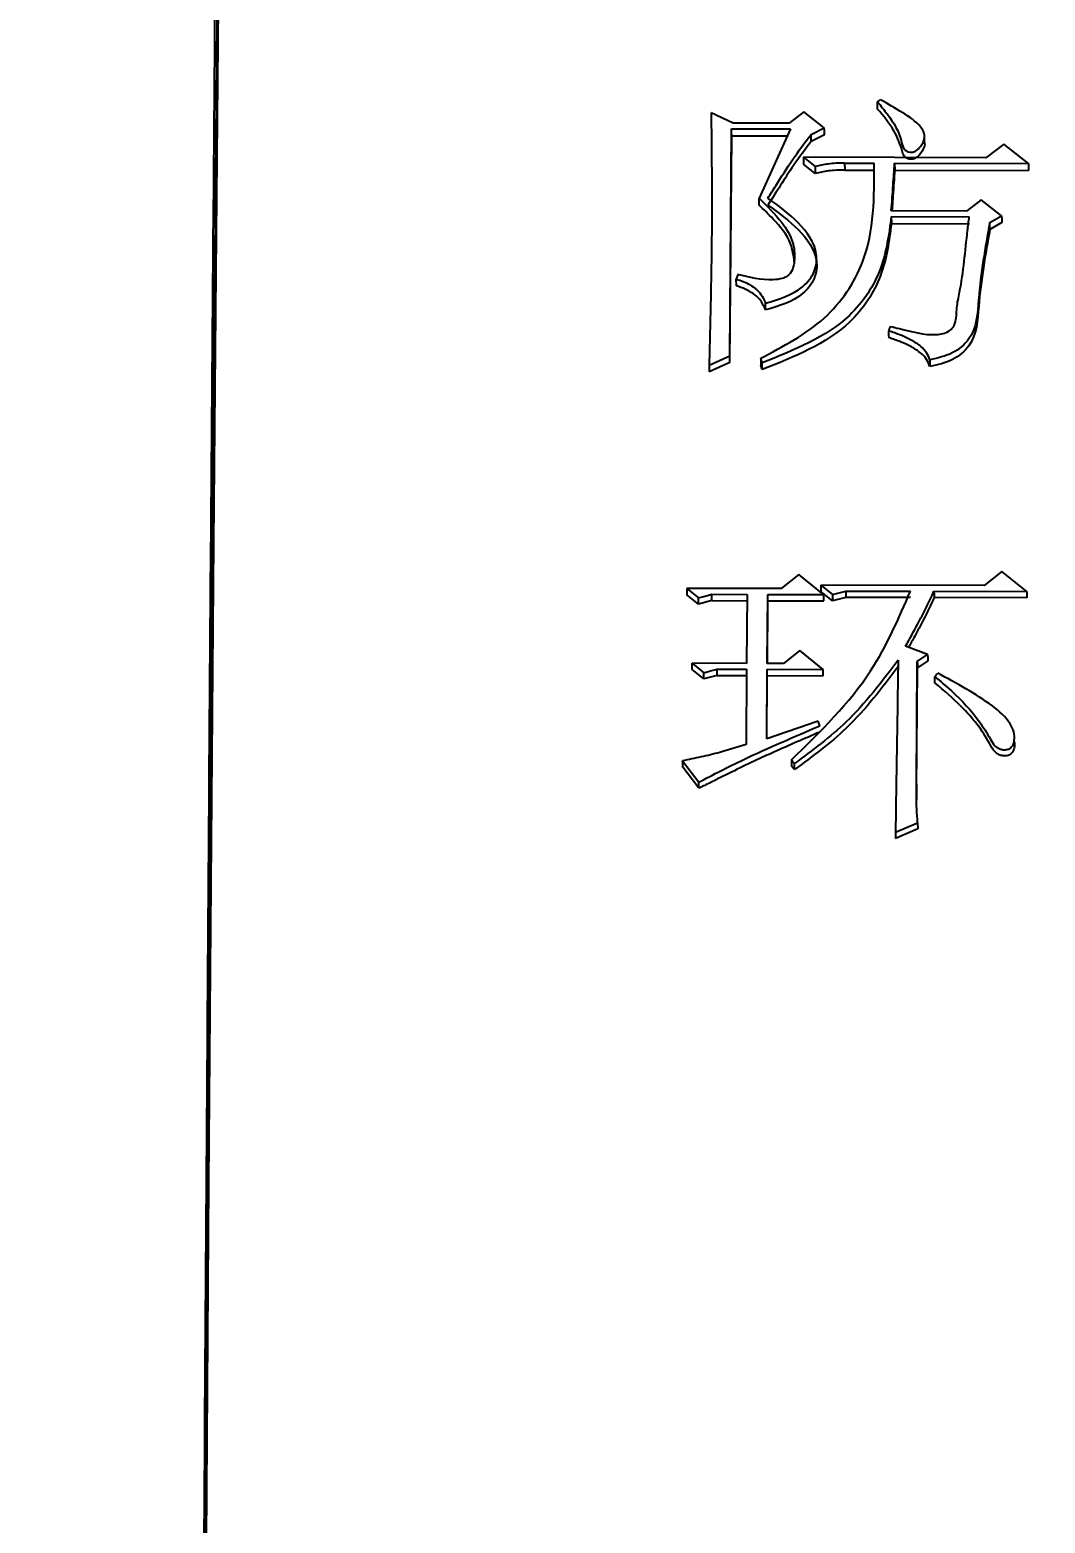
# Model space of a CAD drawing. Header units: millimetres. Extents: x 2312 to 3992, y 755 to 1943.
# Drawn here: x 2734.06 to 2740.78, y 1701.91 to 1711.8 of the extents above; entities that cross this region are included whole.
import ezdxf

# ---------------------------------------------------------------- set-up
doc = ezdxf.new("R2010")
doc.units = ezdxf.units.MM
doc.layers.add('标注', color=3, linetype='Continuous', lineweight=13)
doc.styles.add('SLDTEXTSTYLE1', font='txt.shx', dxfattribs={"width": 0.7, "bigfont": 'gbcbig.shx'})
doc.dimstyles.new('SLDDIMSTYLE12$0', dxfattribs={"dimtxt": 12, "dimasz": 10, "dimexe": 0, "dimexo": 0.0625, "dimgap": 0.875, "dimtad": 1, "dimdec": 1, "dimlfac": 1.8, "dimrnd": 1e-09, "dimzin": 12, "dimdsep": 46, "dimtxsty": 'SLDTEXTSTYLE1', "dimcen": 0.09, "dimdle": 8.16, "dimclrd": 3, "dimclre": 3, "dimadec": 0, "dimazin": 3, "dimtfac": 1, "dimtdec": 1, "dimtofl": 0, "dimtmove": 0, "dimatfit": 3, "dimfxl": 0, "dimfrac": 2, "dimtolj": 1, "dimlwd": 5, "dimlwe": 5, "dimarcsym": 0})

# ---------------------------------------------------------------- blocks, each defined once
blk = doc.blocks.new('*D45')
at = {"layer": 'Defpoints', "color": 0, "transparency": 16777216}
for p in [(2923.8087, 1855.6408), (2923.8087, 1839.6737), (2684.6011, 1694.1345)]:
    blk.add_point(p, dxfattribs=at)
at = {"layer": '标注', "color": 3, "lineweight": 5, "transparency": 16777216}
blk.add_line((2684.6011, 1694.197), (2684.6011, 1855.6408), dxfattribs=at)
at = {"layer": '标注', "color": 3, "linetype": 'Continuous', "lineweight": 5, "transparency": 16777216}
for p, q in [((2694.6011, 1855.6408), (2913.8087, 1855.6408)), ((2923.8087, 1839.7362), (2923.8087, 1855.6408))]:
    blk.add_line(p, q, dxfattribs=at)
at = {"layer": '标注', "color": 3, "transparency": 16777216}
for points in [[(2694.6011, 1857.3075), (2694.6011, 1853.9742), (2684.6011, 1855.6408)], [(2913.8087, 1857.3075), (2913.8087, 1853.9742), (2923.8087, 1855.6408)]]:
    blk.add_solid(points, dxfattribs=at)
at = {"layer": '标注', "color": 0, "transparency": 16777216, "insert": (2804.2049, 1867.9444), "char_height": 10, "attachment_point": 5, "style": 'SLDTEXTSTYLE1'}
blk.add_mtext('\\A1;{\\H2.28571x;290}', dxfattribs=at)

msp = doc.modelspace()

# ---------------------------------------------------------------- linework, layer by layer
at = {"color": 7, "linetype": 'Continuous', "lineweight": 25}
for p, q in [((2739.6727, 1711.3195), (2739.6923, 1711.3344)), ((2738.7175, 1711.1793), (2738.572, 1711.247)), ((2739.0874, 1711.1785), (2738.7175, 1711.1793)), ((2739.1854, 1711.2532), (2739.0874, 1711.1785)), ((2739.3208, 1711.148), (2739.1854, 1711.2532)), ((2738.6955, 1709.6384), (2738.7074, 1711.1419)), ((2738.6962, 1709.594), (2738.7081, 1711.0954)), ((2738.7074, 1711.1419), (2739.0969, 1711.141)), ((2738.7081, 1711.0954), (2739.0757, 1711.0946)), ((2739.0969, 1711.141), (2738.8887, 1710.6831)), ((2739.2328, 1711.1032), (2739.3208, 1711.148)), ((2739.3215, 1711.1015), (2739.2335, 1711.0568)), ((2739.9835, 1711.0998), (2739.9834, 1711.1046)), ((2739.9841, 1711.0578), (2739.9836, 1711.0876)), ((2740.5076, 1711.0405), (2740.3901, 1710.9507)), ((2740.6721, 1710.9125), (2740.5076, 1711.0405)), ((2739.1829, 1710.9533), (2739.2603, 1710.893)), ((2740.3901, 1710.9507), (2739.1829, 1710.9533)), ((2739.261, 1710.8468), (2739.1836, 1710.907)), ((2739.2603, 1710.893), (2739.261, 1710.8468)), ((2739.4552, 1710.9151), (2739.6499, 1710.9147)), ((2739.4552, 1710.9151), (2739.4559, 1710.8689)), ((2739.7862, 1710.9144), (2740.6721, 1710.9125)), ((2739.7862, 1710.9144), (2739.7869, 1710.8682)), ((2739.4559, 1710.8689), (2739.6506, 1710.8685)), ((2739.7869, 1710.8682), (2740.6728, 1710.8663)), ((2738.8894, 1710.6373), (2738.8887, 1710.6831)), ((2740.2607, 1710.5973), (2739.7642, 1710.5984)), ((2740.3586, 1710.6724), (2740.2607, 1710.5973)), ((2740.4941, 1710.5666), (2740.3586, 1710.6724)), ((2739.7639, 1710.5607), (2740.2798, 1710.5595)), ((2739.7639, 1710.5607), (2739.7646, 1710.515)), ((2739.7646, 1710.515), (2740.2805, 1710.5138)), ((2740.4159, 1710.5215), (2740.4941, 1710.5666)), ((2740.4165, 1710.4759), (2740.4159, 1710.5215)), ((2740.4948, 1710.5209), (2740.4165, 1710.4759)), ((2739.2708, 1710.2402), (2739.2701, 1710.2856)), ((2738.7484, 1710.1774), (2738.7384, 1710.1472)), ((2738.7391, 1710.102), (2738.7384, 1710.1472)), ((2738.9325, 1709.9426), (2738.9319, 1709.9875)), ((2738.5587, 1709.5778), (2738.6955, 1709.6384)), ((2738.6962, 1709.594), (2738.5594, 1709.5335)), ((2738.91, 1709.5479), (2738.9005, 1709.5784)), ((2738.91, 1709.5479), (2738.9093, 1709.5923)), ((2739.1518, 1708.1912), (2739.0343, 1708.0988)), ((2739.3163, 1708.0595), (2739.1518, 1708.1912)), ((2739.2973, 1708.1214), (2739.3747, 1708.0594)), ((2740.3779, 1708.1191), (2739.2973, 1708.1214)), ((2740.4954, 1708.2115), (2740.3779, 1708.1191)), ((2740.6599, 1708.0798), (2740.4954, 1708.2115)), ((2738.4112, 1708.1001), (2738.4886, 1708.0381)), ((2739.0343, 1708.0988), (2738.4112, 1708.1001)), ((2738.4893, 1707.9959), (2738.4119, 1708.0579)), ((2738.4893, 1707.9959), (2738.4886, 1708.0381)), ((2738.5771, 1708.0189), (2738.4893, 1707.9959)), ((2738.5764, 1708.0611), (2738.8101, 1708.0606)), ((2738.5771, 1708.0189), (2738.8108, 1708.0184)), ((2738.8101, 1708.0606), (2738.8067, 1707.6035)), ((2738.943, 1707.6032), (2738.9464, 1708.0603)), ((2738.944, 1707.6032), (2738.9471, 1708.0181)), ((2738.9464, 1708.0603), (2739.3163, 1708.0595)), ((2738.9471, 1708.0181), (2739.317, 1708.0173)), ((2739.3754, 1708.0172), (2739.298, 1708.0791)), ((2739.3747, 1708.0594), (2739.4625, 1708.0824)), ((2739.4632, 1708.0402), (2739.3754, 1708.0172)), ((2739.4625, 1708.0824), (2739.8908, 1708.0815)), ((2739.8915, 1708.0392), (2739.4632, 1708.0402)), ((2740.0466, 1708.0812), (2740.6599, 1708.0798)), ((2740.6606, 1708.0376), (2740.0473, 1708.0389)), ((2739.1578, 1707.6881), (2739.0501, 1707.603)), ((2739.3126, 1707.5636), (2739.1578, 1707.6881)), ((2740.0046, 1707.663), (2739.8589, 1707.7177)), ((2739.9361, 1707.6166), (2740.0046, 1707.663)), ((2740.0053, 1707.6214), (2739.9368, 1707.575)), ((2738.4465, 1707.6043), (2738.5239, 1707.542)), ((2738.8067, 1707.6035), (2738.4465, 1707.6043)), ((2738.4472, 1707.5627), (2738.4465, 1707.6043)), ((2738.5246, 1707.5005), (2738.4472, 1707.5627)), ((2738.5246, 1707.5005), (2738.5239, 1707.542)), ((2738.6124, 1707.5236), (2738.5246, 1707.5005)), ((2738.6117, 1707.5651), (2738.8064, 1707.5647)), ((2738.6124, 1707.5236), (2738.8071, 1707.5232)), ((2738.8064, 1707.5647), (2738.8028, 1707.0665)), ((2738.9394, 1707.1053), (2738.9427, 1707.5644)), ((2738.9404, 1707.1056), (2738.9434, 1707.5229)), ((2738.9427, 1707.5644), (2739.3126, 1707.5636)), ((2739.0501, 1707.603), (2738.943, 1707.6032)), ((2738.9434, 1707.5229), (2739.3133, 1707.5221)), ((2739.9302, 1706.8064), (2739.9361, 1707.6166)), ((2739.9309, 1706.7659), (2739.9368, 1707.575)), ((2740.053, 1707.4741), (2740.0523, 1707.5155)), ((2739.281, 1707.2214), (2738.9394, 1707.1053)), ((2739.2905, 1707.1902), (2739.281, 1707.2214)), ((2740.5511, 1707.2008), (2740.5511, 1707.202)), ((2738.3834, 1706.9582), (2738.4895, 1706.8173)), ((2739.1038, 1706.9645), (2739.1046, 1706.9238)), ((2739.1238, 1706.9004), (2739.1231, 1706.941)), ((2738.4902, 1706.7768), (2738.3841, 1706.9175)), ((2739.1238, 1706.9004), (2739.1046, 1706.9237)), ((2739.9302, 1706.8064), (2739.9309, 1706.7659)), ((2739.9309, 1706.7659), (2739.9312, 1706.7021)), ((2739.9314, 1706.6804), (2739.9311, 1706.7024)), ((2739.7917, 1706.4857), (2739.9381, 1706.5481)), ((2739.9381, 1706.5481), (2739.9388, 1706.5079)), ((2739.9388, 1706.5079), (2739.7924, 1706.4456))]:
    msp.add_line(p, q, dxfattribs=at)
at = {"color": 7, "linetype": 'Continuous', "lineweight": 25, "flags": 128}
for points in [[(2735.9592, 1743.3584), (2735.9101, 1743.1906), (2735.8604, 1742.6879), (2735.8105, 1741.8527), (2735.7605, 1740.6887), (2735.7108, 1739.2016), (2735.6615, 1737.3981), (2735.6129, 1735.2867), (2735.5651, 1732.8772), (2735.5185, 1730.1809), (2735.4732, 1727.2103), (2735.4295, 1723.9794), (2735.3875, 1720.5031), (2735.3475, 1716.7977), (2735.3096, 1712.8804), (2735.274, 1708.7695), (2735.2409, 1704.4842), (2735.2105, 1700.0444), (2735.1828, 1695.4709), (2735.158, 1690.785), (2735.1362, 1686.0085), (2735.1175, 1681.1636), (2735.1021, 1676.2731), (2735.0899, 1671.3597)], [(2735.9577, 1742.6576), (2735.909, 1742.4915), (2735.8599, 1741.9937), (2735.8104, 1741.1666), (2735.761, 1740.014), (2735.7117, 1738.5412), (2735.6629, 1736.7553), (2735.6147, 1734.6645), (2735.5675, 1732.2784), (2735.5213, 1729.6084), (2735.4765, 1726.6667), (2735.4332, 1723.4672), (2735.3916, 1720.0248), (2735.352, 1716.3554), (2735.3144, 1712.4762), (2735.2792, 1708.4054), (2735.2464, 1704.1618), (2735.2163, 1699.7652), (2735.1888, 1695.2362), (2735.1643, 1690.5959), (2735.1517, 1687.9313)], [(2739.6734, 1711.2727), (2739.6731, 1711.2891), (2739.6729, 1711.3043), (2739.6727, 1711.3195)], [(2738.7081, 1711.0954), (2738.7077, 1711.1214), (2738.7074, 1711.1419)], [(2739.2335, 1711.0568), (2739.2331, 1711.0828), (2739.2328, 1711.1032)], [(2739.3215, 1711.1015), (2739.3211, 1711.1276), (2739.3208, 1711.148)], [(2739.1829, 1710.9533), (2739.1833, 1710.9274), (2739.1836, 1710.907)], [(2740.6721, 1710.9125), (2740.6725, 1710.8866), (2740.6728, 1710.8663)], [(2740.4941, 1710.5666), (2740.4945, 1710.541), (2740.4948, 1710.5209)], [(2739.7489, 1709.7589), (2739.7486, 1709.7772), (2739.7484, 1709.7904), (2739.7482, 1709.8035)], [(2738.6962, 1709.594), (2738.6958, 1709.6189), (2738.6955, 1709.6384)], [(2738.8998, 1709.6228), (2738.9001, 1709.6048), (2738.9003, 1709.5916), (2738.9005, 1709.5784)], [(2740.0193, 1709.6127), (2740.0195, 1709.5997), (2740.0197, 1709.5867), (2740.02, 1709.5683)], [(2738.5587, 1709.5778), (2738.5591, 1709.553), (2738.5594, 1709.5335)], [(2739.2973, 1708.1214), (2739.2977, 1708.0977), (2739.298, 1708.0791)], [(2738.4112, 1708.1001), (2738.4116, 1708.0765), (2738.4119, 1708.0579)], [(2738.4886, 1708.0381), (2738.5325, 1708.0496), (2738.5764, 1708.0611)], [(2738.5771, 1708.0189), (2738.5767, 1708.0426), (2738.5764, 1708.0611)], [(2738.9471, 1708.0181), (2738.9467, 1708.0418), (2738.9464, 1708.0603)], [(2739.317, 1708.0173), (2739.3166, 1708.041), (2739.3163, 1708.0595)], [(2739.3747, 1708.0594), (2739.3751, 1708.0358), (2739.3754, 1708.0172)], [(2739.4625, 1708.0824), (2739.4629, 1708.0588), (2739.4632, 1708.0402)], [(2740.0466, 1708.0812), (2740.047, 1708.0575), (2740.0473, 1708.0389)], [(2740.6599, 1708.0798), (2740.6603, 1708.0562), (2740.6606, 1708.0376)], [(2740.0046, 1707.663), (2740.005, 1707.6397), (2740.0053, 1707.6214)], [(2738.5239, 1707.542), (2738.5678, 1707.5536), (2738.6117, 1707.5651)], [(2738.6124, 1707.5236), (2738.612, 1707.5469), (2738.6117, 1707.5651)], [(2738.9434, 1707.5229), (2738.943, 1707.5461), (2738.9427, 1707.5644)], [(2739.3133, 1707.5221), (2739.313, 1707.5453), (2739.3126, 1707.5636)], [(2739.9361, 1707.6166), (2739.9365, 1707.5933), (2739.9368, 1707.575)], [(2740.0522, 1707.5155), (2740.062, 1707.527), (2740.0718, 1707.5386)], [(2738.3841, 1706.9175), (2738.3837, 1706.9403), (2738.3834, 1706.9582)], [(2739.1231, 1706.941), (2739.1135, 1706.9527), (2739.1039, 1706.9644)], [(2738.4902, 1706.7768), (2738.4898, 1706.7995), (2738.4895, 1706.8173)], [(2739.7917, 1706.4857), (2739.7921, 1706.4632), (2739.7924, 1706.4456)]]:
    msp.add_lwpolyline(points, dxfattribs=at)
at = {"color": 7, "linetype": 'Continuous', "lineweight": 25}
for points, knots in [([(2735.1493, 1687.9335), (2735.1511, 1688.3922), (2735.1597, 1690.6873), (2735.1777, 1694.7772), (2735.2061, 1700.0961), (2735.2418, 1705.7681), (2735.2862, 1711.6765), (2735.3403, 1717.6497), (2735.3996, 1723.1251), (2735.4636, 1728.0128), (2735.5313, 1732.2733), (2735.5957, 1735.5399), (2735.6552, 1737.9563), (2735.7092, 1739.7047), (2735.7614, 1740.9762), (2735.8114, 1741.8335), (2735.843, 1742.0854), (2735.8588, 1742.2114)], [0, 0, 0, 0, 0.015982, 0.079971, 0.143956, 0.207938, 0.29112, 0.374568, 0.45775, 0.540927, 0.624368, 0.707543, 0.76895, 0.830357, 0.891763, 0.945879, 1, 1, 1, 1]), ([(2739.6727, 1711.3195), (2739.6949, 1711.2927), (2739.7617, 1711.2119), (2739.8257, 1711.1083), (2739.8388, 1711.0176), (2739.8597, 1710.9965), (2739.8766, 1710.9883), (2739.8946, 1710.9852), (2739.9117, 1710.9877), (2739.9296, 1710.9964), (2739.9552, 1711.0214), (2739.9801, 1711.0547), (2739.987, 1711.095), (2739.978, 1711.1262), (2739.9379, 1711.1848), (2739.8351, 1711.2526), (2739.7416, 1711.3062), (2739.6923, 1711.3344)], [0, 0, 0, 0, 0.11061, 0.333673, 0.388222, 0.406339, 0.424432, 0.44327, 0.458128, 0.472959, 0.501622, 0.568318, 0.601906, 0.635253, 0.674013, 0.828364, 1, 1, 1, 1]), ([(2738.572, 1711.247), (2738.5745, 1711.0229), (2738.5788, 1710.6345), (2738.571, 1710.0775), (2738.5628, 1709.7444), (2738.5587, 1709.5778)], [0, 0, 0, 0, 0.405511, 0.702727, 1, 1, 1, 1]), ([(2739.9823, 1711.0576), (2739.9839, 1711.0507), (2739.988, 1711.0336), (2739.9722, 1710.9981), (2739.9505, 1710.9673), (2739.9243, 1710.9465), (2739.9076, 1710.9401), (2739.891, 1710.9394), (2739.8743, 1710.9431), (2739.8585, 1710.9514), (2739.8426, 1710.9689), (2739.8274, 1711.0322), (2739.7825, 1711.1409), (2739.712, 1711.2261), (2739.6734, 1711.2727)], [0, 0, 0, 0, 0.038174, 0.094174, 0.200258, 0.234047, 0.259344, 0.284705, 0.310135, 0.33959, 0.370289, 0.428865, 0.687451, 1, 1, 1, 1]), ([(2738.9471, 1710.683), (2738.9646, 1710.7103), (2739.0188, 1710.7952), (2739.1078, 1710.9385), (2739.1911, 1711.0483), (2739.2328, 1711.1032)], [0, 0, 0, 0, 0.191825, 0.595548, 1, 1, 1, 1]), ([(2739.2335, 1711.0568), (2739.1937, 1711.0047), (2739.122, 1710.911), (2739.0318, 1710.7685), (2738.9758, 1710.6809), (2738.9478, 1710.6371)], [0, 0, 0, 0, 0.384526, 0.692247, 1, 1, 1, 1]), ([(2738.8998, 1709.6228), (2739.0499, 1709.7019), (2739.3431, 1709.8565), (2739.6546, 1710.3243), (2739.6517, 1710.6917), (2739.6499, 1710.9147)], [0, 0, 0, 0, 0.291826, 0.570002, 1, 1, 1, 1]), ([(2739.4552, 1710.9151), (2739.4182, 1710.9143), (2739.3523, 1710.9128), (2739.2884, 1710.8991), (2739.2603, 1710.893)], [0, 0, 0, 0, 0.5611396, 1, 1, 1, 1]), ([(2739.7642, 1710.5984), (2739.7662, 1710.6269), (2739.7702, 1710.6839), (2739.7775, 1710.7893), (2739.7828, 1710.8661), (2739.7862, 1710.9144)], [0, 0, 0, 0, 0.2703106, 0.540621, 1, 1, 1, 1]), ([(2739.4559, 1710.8689), (2739.4189, 1710.8681), (2739.353, 1710.8667), (2739.2891, 1710.8529), (2739.261, 1710.8468)], [0, 0, 0, 0, 0.561154, 1, 1, 1, 1]), ([(2739.7869, 1710.8682), (2739.7829, 1710.8119), (2739.7773, 1710.7312), (2739.771, 1710.6412), (2739.7687, 1710.6075), (2739.7681, 1710.5983)], [0, 0, 0, 0, 0.626733, 0.897993, 1, 1, 1, 1]), ([(2738.8887, 1710.6831), (2738.9419, 1710.6311), (2739.0315, 1710.5434), (2739.1168, 1710.4032), (2739.1279, 1710.2988), (2739.1176, 1710.2285), (2739.1011, 1710.1882), (2739.0724, 1710.1624), (2739.0339, 1710.1469), (2738.9228, 1710.1353), (2738.8258, 1710.1587), (2738.7484, 1710.1774)], [0, 0, 0, 0, 0.23773, 0.400863, 0.533107, 0.587825, 0.643013, 0.674945, 0.706748, 0.766162, 1, 1, 1, 1]), ([(2739.1224, 1710.2609), (2739.1172, 1710.3016), (2739.1036, 1710.407), (2739.0007, 1710.529), (2738.9205, 1710.6069), (2738.8894, 1710.6373)], [0, 0, 0, 0, 0.27825, 0.719257, 1, 1, 1, 1]), ([(2738.9319, 1709.9875), (2739.0213, 1710.0145), (2739.1561, 1710.0551), (2739.2635, 1710.1927), (2739.2829, 1710.3544), (2739.1541, 1710.5313), (2739.0171, 1710.6317), (2738.9471, 1710.683)], [0, 0, 0, 0, 0.250751, 0.378254, 0.502276, 0.745754, 1, 1, 1, 1]), ([(2738.9478, 1710.6371), (2739.0178, 1710.5859), (2739.1547, 1710.4857), (2739.2836, 1710.3091), (2739.2642, 1710.1475), (2739.1568, 1710.01), (2739.0219, 1709.9695), (2738.9325, 1709.9426)], [0, 0, 0, 0, 0.254284, 0.49769, 0.62164, 0.749121, 1, 1, 1, 1]), ([(2739.7639, 1710.5607), (2739.7487, 1710.4443), (2739.7182, 1710.21), (2739.4626, 1709.814), (2739.1218, 1709.6774), (2738.9093, 1709.5923)], [0, 0, 0, 0, 0.270901, 0.545498, 1, 1, 1, 1]), ([(2739.7646, 1710.515), (2739.7494, 1710.3988), (2739.7189, 1710.1647), (2739.4632, 1709.7692), (2739.1224, 1709.6329), (2738.91, 1709.5479)], [0, 0, 0, 0, 0.270761, 0.545299, 1, 1, 1, 1]), ([(2739.7582, 1709.834), (2739.7783, 1709.8293), (2739.8779, 1709.8057), (2739.9943, 1709.7709), (2740.1069, 1709.7846), (2740.1447, 1709.8008), (2740.1723, 1709.8246), (2740.1984, 1709.8762), (2740.1927, 1709.9579), (2740.2411, 1710.1608), (2740.2547, 1710.3632), (2740.276, 1710.5293), (2740.2798, 1710.5595)], [0, 0, 0, 0, 0.04844, 0.240742, 0.275063, 0.309506, 0.336528, 0.363548, 0.457331, 0.549664, 0.918131, 1, 1, 1, 1]), ([(2740.4159, 1710.5215), (2740.386, 1710.3548), (2740.3408, 1710.1017), (2740.3285, 1709.7785), (2740.1708, 1709.6472), (2740.0707, 1709.6244), (2740.0193, 1709.6127)], [0, 0, 0, 0, 0.49171, 0.746466, 0.869846, 1, 1, 1, 1]), ([(2740.4165, 1710.4759), (2740.3867, 1710.3094), (2740.3415, 1710.0567), (2740.3292, 1709.7338), (2740.1714, 1709.6028), (2740.0713, 1709.58), (2740.02, 1709.5683)], [0, 0, 0, 0, 0.4915844, 0.7462857, 0.869721, 1, 1, 1, 1]), ([(2738.7384, 1710.1472), (2738.7687, 1710.1365), (2738.8182, 1710.1191), (2738.8748, 1710.0782), (2738.9119, 1710.0362), (2738.9252, 1710.0037), (2738.9319, 1709.9875)], [0, 0, 0, 0, 0.350403, 0.572048, 0.788227, 1, 1, 1, 1]), ([(2738.9325, 1709.9426), (2738.9212, 1709.9674), (2738.9022, 1710.0088), (2738.8503, 1710.0526), (2738.7983, 1710.0828), (2738.759, 1710.0956), (2738.7391, 1710.102)], [0, 0, 0, 0, 0.3279399, 0.5471321, 0.771558, 1, 1, 1, 1]), ([(2739.7482, 1709.8035), (2739.7499, 1709.8086), (2739.7532, 1709.8187), (2739.7565, 1709.8289), (2739.7582, 1709.834)], [0, 0, 0, 0, 0.499988, 1, 1, 1, 1]), ([(2740.0193, 1709.6127), (2740.013, 1709.629), (2740.0004, 1709.662), (2739.9561, 1709.7065), (2739.8968, 1709.7451), (2739.8245, 1709.7777), (2739.7737, 1709.7949), (2739.7482, 1709.8035)], [0, 0, 0, 0, 0.1619304, 0.3282663, 0.5489369, 0.7734674, 1, 1, 1, 1]), ([(2740.02, 1709.5683), (2740.0137, 1709.5846), (2740.001, 1709.6176), (2739.9568, 1709.662), (2739.8975, 1709.7005), (2739.8252, 1709.7331), (2739.7744, 1709.7503), (2739.7489, 1709.7589)], [0, 0, 0, 0, 0.161828, 0.328118, 0.548798, 0.773386, 1, 1, 1, 1]), ([(2738.9093, 1709.5923), (2738.9077, 1709.5974), (2738.9046, 1709.6075), (2738.9014, 1709.6177), (2738.8998, 1709.6228)], [0, 0, 0, 0, 0.499936, 1, 1, 1, 1]), ([(2739.1038, 1706.9645), (2739.2954, 1707.1525), (2739.6346, 1707.4853), (2739.8131, 1707.9007), (2739.8908, 1708.0815)], [0, 0, 0, 0, 0.5649502, 1, 1, 1, 1]), ([(2739.8589, 1707.7177), (2739.8861, 1707.7665), (2739.9329, 1707.8507), (2739.9954, 1707.9719), (2740.0295, 1708.0447), (2740.0466, 1708.0812)], [0, 0, 0, 0, 0.407857, 0.703807, 1, 1, 1, 1]), ([(2740.0473, 1708.0389), (2740.0239, 1707.9893), (2739.9833, 1707.9032), (2739.9252, 1707.7943), (2739.892, 1707.7345), (2739.8786, 1707.7103)], [0, 0, 0, 0, 0.44709, 0.776397, 1, 1, 1, 1]), ([(2739.8095, 1707.6247), (2739.7022, 1707.4825), (2739.5088, 1707.2264), (2739.2419, 1707.0289), (2739.1231, 1706.941)], [0, 0, 0, 0, 0.555139, 1, 1, 1, 1]), ([(2739.8096, 1707.6247), (2739.8077, 1707.5099), (2739.804, 1707.2803), (2739.798, 1706.9009), (2739.7939, 1706.6354), (2739.7917, 1706.4857)], [0, 0, 0, 0, 0.303552, 0.607104, 1, 1, 1, 1]), ([(2739.8102, 1707.5831), (2739.7029, 1707.4411), (2739.5095, 1707.1853), (2739.2426, 1706.9881), (2739.1238, 1706.9004)], [0, 0, 0, 0, 0.555074, 1, 1, 1, 1]), ([(2740.0523, 1707.5155), (2740.0892, 1707.4848), (2740.198, 1707.3943), (2740.3256, 1707.2567), (2740.4066, 1707.1272), (2740.4411, 1707.0643), (2740.4696, 1707.0411), (2740.4963, 1707.0321), (2740.5222, 1707.0315), (2740.5446, 1707.0378), (2740.5607, 1707.0493), (2740.5729, 1707.0684), (2740.581, 1707.1022), (2740.5777, 1707.1512), (2740.5368, 1707.2356), (2740.4256, 1707.3336), (2740.2586, 1707.4375), (2740.1344, 1707.5047), (2740.0717, 1707.5385)], [0, 0, 0, 0, 0.09659, 0.284957, 0.379061, 0.415302, 0.43328, 0.451354, 0.468517, 0.481841, 0.49525, 0.506683, 0.528197, 0.568056, 0.609709, 0.722361, 0.860063, 1, 1, 1, 1]), ([(2740.5761, 1707.0874), (2740.5777, 1707.0799), (2740.5812, 1707.063), (2740.5767, 1707.0381), (2740.568, 1707.0166), (2740.5539, 1707.0022), (2740.5372, 1706.9942), (2740.5172, 1706.9905), (2740.494, 1706.9922), (2740.4698, 1707.0007), (2740.4389, 1707.0258), (2740.3798, 1707.1448), (2740.2532, 1707.304), (2740.1127, 1707.4234), (2740.053, 1707.4741)], [0, 0, 0, 0, 0.029643, 0.066038, 0.095951, 0.117049, 0.138148, 0.160232, 0.186735, 0.217346, 0.248351, 0.328509, 0.714743, 1, 1, 1, 1]), ([(2738.4895, 1706.8173), (2738.587, 1706.8678), (2738.7662, 1706.9605), (2739.0355, 1707.0811), (2739.2055, 1707.1539), (2739.2905, 1707.1902)], [0, 0, 0, 0, 0.374082, 0.686951, 1, 1, 1, 1]), ([(2739.2912, 1707.1492), (2739.1897, 1707.1055), (2739.063, 1707.0508), (2738.8371, 1706.9481), (2738.7082, 1706.8853), (2738.5941, 1706.8286), (2738.5733, 1706.8183), (2738.5473, 1706.8053), (2738.5213, 1706.7924), (2738.5006, 1706.782), (2738.4902, 1706.7768)], [0, 0, 0, 0, 0.374206, 0.467757, 0.842016, 0.861764, 0.90126, 0.921008, 0.960504, 1, 1, 1, 1]), ([(2738.8028, 1707.0665), (2738.7449, 1707.0484), (2738.6473, 1707.0177), (2738.5066, 1706.9838), (2738.4245, 1706.9667), (2738.3834, 1706.9582)], [0, 0, 0, 0, 0.420935, 0.7102621, 1, 1, 1, 1]), ([(2739.9381, 1706.5481), (2739.9358, 1706.5785), (2739.9314, 1706.6368), (2739.9304, 1706.723), (2739.9303, 1706.7786), (2739.9302, 1706.8064)], [0, 0, 0, 0, 0.354136, 0.677006, 1, 1, 1, 1])]:
    msp.add_open_spline(points, degree=3, knots=knots, dxfattribs=at)

# ---------------------------------------------------------------- dimensions: what is measured, and where the dimension line sits
at = {"layer": '标注'}
dim = msp.add_linear_dim(base=(2923.8087, 1855.6408), p1=(2684.6011, 1694.1345), p2=(2923.8087, 1839.6737), text='{\\H2.28571x;290}', dimstyle='SLDDIMSTYLE12$0', override={"dimtxt": 10, "dimtdec": 3, "dimtzin": 0}, dxfattribs=at)
dim.commit()
dim.dimension.update_dxf_attribs({"geometry": '*D45', "text_midpoint": (2804.2049, 1855.6408), "dimtype": 160})

doc.saveas('drawing.dxf')
